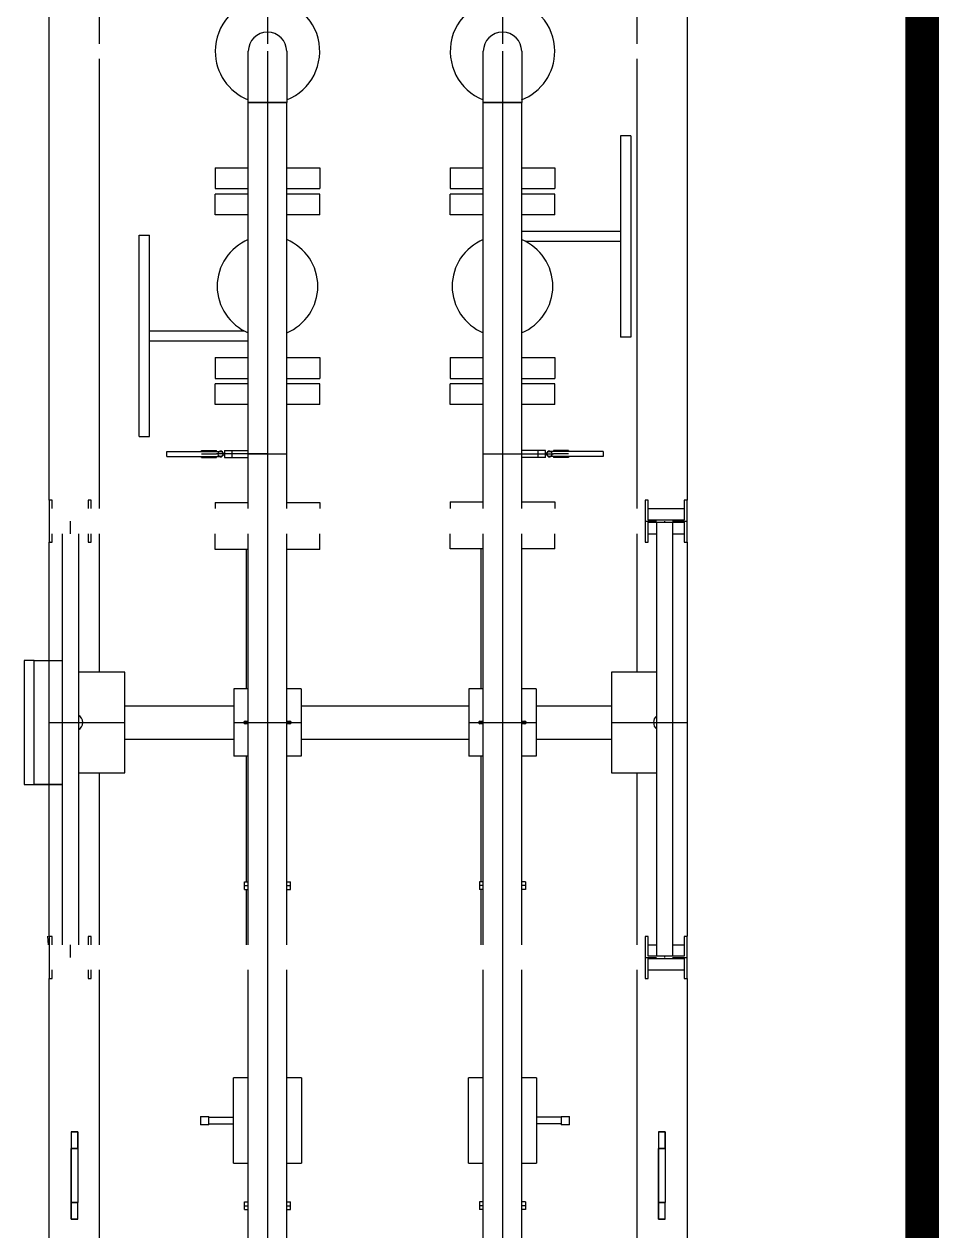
# Model space of a CAD drawing. Header units: inches. Extents: x 517790 to 538444, y 301815 to 302461.
# Drawn here: x 517886.298 to 517889.114, y 302310.304 to 302314.02 of the extents above; entities that cross this region are included whole.
import ezdxf

# ---------------------------------------------------------------- set-up
doc = ezdxf.new("R2010")
doc.units = ezdxf.units.IN
doc.header["$MEASUREMENT"] = 0
doc.layers.add('电气-接地设计-接地线', color=3, linetype='接地线')
doc.layers.add('硅胶总平面底图 工艺装置区', color=253, linetype='Continuous')
doc.styles.add('EESLTYPE', font='TXT.shx')
doc.linetypes.add('接地线', pattern='A,500,["/",EESLTYPE,S=200,R=0,X=0,Y=-100],-200,60,-200', length=960)

msp = doc.modelspace()

# ---------------------------------------------------------------- linework, layer by layer
at = {"layer": '电气-接地设计-接地线', "color": 1, "linetype": '接地线', "ltscale": 0.005, "const_width": 0.1033}
msp.add_lwpolyline([(517889.0625, 302303.0865), (517889.0625, 302318.0694)], dxfattribs=at)
at = {"layer": '硅胶总平面底图 工艺装置区', "color": 253, "linetype": 'Continuous', "lineweight": -3}
for p, q in [((517888.3391, 302315.8662), (517888.3391, 302313.9593)), ((517888.1841, 302315.308), (517888.1841, 302313.9593)), ((517886.3758, 302313.9593), (517886.3758, 302315.0008)), ((517886.5308, 302313.9593), (517886.5308, 302314.9793)), ((517887.0475, 302314.0442), (517887.0475, 302313.9593)), ((517887.7708, 302314.0442), (517887.7708, 302313.9593)), ((517886.3758, 302313.9128), (517886.3758, 302313.9593)), ((517886.9884, 302313.7786), (517886.9884, 302313.9361)), ((517887.0475, 302313.9361), (517887.0475, 302313.7786)), ((517887.1065, 302313.9361), (517887.1065, 302313.7786)), ((517887.7118, 302313.7786), (517887.7118, 302313.9361)), ((517887.7708, 302313.9361), (517887.7708, 302313.7786)), ((517887.8299, 302313.9361), (517887.8299, 302313.7786)), ((517888.3391, 302313.9593), (517888.3391, 302313.9128)), ((517886.3758, 302312.554), (517886.3758, 302313.9128)), ((517886.5308, 302312.5282), (517886.5308, 302313.9128)), ((517888.1841, 302313.9128), (517888.1841, 302312.5282)), ((517888.3391, 302313.9128), (517888.3391, 302312.554)), ((517887.1065, 302313.7786), (517886.9884, 302313.7786)), ((517886.9884, 302313.7786), (517887.1065, 302313.7786)), ((517886.9884, 302312.5282), (517886.9884, 302313.7786)), ((517887.0475, 302313.7786), (517887.0475, 302313.7786)), ((517887.0475, 302313.7786), (517887.0475, 302313.7786)), ((517887.0475, 302313.7786), (517887.0475, 302312.5282)), ((517887.1065, 302312.5282), (517887.1065, 302313.7786)), ((517887.8299, 302313.7786), (517887.7118, 302313.7786)), ((517887.7118, 302313.7786), (517887.8299, 302313.7786)), ((517887.7118, 302312.5282), (517887.7118, 302313.7786)), ((517887.7708, 302313.7786), (517887.7708, 302313.7786)), ((517887.7708, 302313.7786), (517887.7708, 302313.7786)), ((517887.7708, 302313.7786), (517887.7708, 302312.5282)), ((517887.8299, 302312.5282), (517887.8299, 302313.7786)), ((517888.1345, 302313.6757), (517888.1345, 302313.3657)), ((517888.1655, 302313.6757), (517888.1345, 302313.6757)), ((517888.1655, 302313.6757), (517888.1655, 302313.3657)), ((517886.8867, 302313.5771), (517886.9884, 302313.5771)), ((517886.8867, 302313.5771), (517886.8867, 302313.5131)), ((517887.1065, 302313.5771), (517887.2082, 302313.5771)), ((517887.2082, 302313.5771), (517887.2082, 302313.5131)), ((517887.6101, 302313.5771), (517887.7118, 302313.5771)), ((517887.6101, 302313.5771), (517887.6101, 302313.5131)), ((517887.8299, 302313.5771), (517887.9316, 302313.5771)), ((517887.9316, 302313.5771), (517887.9316, 302313.5131)), ((517886.8867, 302313.5131), (517886.9884, 302313.5131)), ((517886.9884, 302313.4966), (517886.8867, 302313.4966)), ((517886.8867, 302313.4326), (517886.8867, 302313.4966)), ((517887.1065, 302313.5131), (517887.2082, 302313.5131)), ((517887.2082, 302313.4966), (517887.1065, 302313.4966)), ((517887.2082, 302313.4326), (517887.2082, 302313.4966)), ((517887.6101, 302313.5131), (517887.7118, 302313.5131)), ((517887.7118, 302313.4966), (517887.6101, 302313.4966)), ((517887.6101, 302313.4326), (517887.6101, 302313.4966)), ((517887.8299, 302313.5131), (517887.9316, 302313.5131)), ((517887.9316, 302313.4966), (517887.8299, 302313.4966)), ((517887.9316, 302313.4326), (517887.9316, 302313.4966)), ((517886.9884, 302313.4326), (517886.8867, 302313.4326)), ((517887.2082, 302313.4326), (517887.1065, 302313.4326)), ((517887.7118, 302313.4326), (517887.6101, 302313.4326)), ((517887.9316, 302313.4326), (517887.8299, 302313.4326)), ((517888.1345, 302313.3812), (517887.8299, 302313.3812)), ((517886.6528, 302313.0598), (517886.6528, 302313.3698)), ((517886.6528, 302313.3698), (517886.6838, 302313.3698)), ((517886.6838, 302313.0598), (517886.6838, 302313.3698)), ((517888.1345, 302313.3502), (517887.8425, 302313.3502)), ((517888.1345, 302313.3657), (517888.1345, 302313.0557)), ((517888.1655, 302313.3657), (517888.1655, 302313.0557)), ((517886.6528, 302312.7498), (517886.6528, 302313.0598)), ((517886.6838, 302313.0753), (517886.9758, 302313.0753)), ((517886.6838, 302312.7498), (517886.6838, 302313.0598)), ((517886.6838, 302313.0443), (517886.9884, 302313.0443)), ((517888.1655, 302313.0557), (517888.1345, 302313.0557)), ((517886.8867, 302312.9929), (517886.9884, 302312.9929)), ((517886.8867, 302312.9929), (517886.8867, 302312.9289)), ((517887.1065, 302312.9929), (517887.2082, 302312.9929)), ((517887.2082, 302312.9929), (517887.2082, 302312.9289)), ((517887.6101, 302312.9929), (517887.7118, 302312.9929)), ((517887.6101, 302312.9929), (517887.6101, 302312.9289)), ((517887.8299, 302312.9929), (517887.9316, 302312.9929)), ((517887.9316, 302312.9929), (517887.9316, 302312.9289)), ((517886.8867, 302312.9289), (517886.9884, 302312.9289)), ((517886.9884, 302312.9124), (517886.8867, 302312.9124)), ((517886.8867, 302312.8484), (517886.8867, 302312.9124)), ((517887.1065, 302312.9289), (517887.2082, 302312.9289)), ((517887.2082, 302312.9124), (517887.1065, 302312.9124)), ((517887.2082, 302312.8484), (517887.2082, 302312.9124)), ((517887.6101, 302312.9289), (517887.7118, 302312.9289)), ((517887.7118, 302312.9124), (517887.6101, 302312.9124)), ((517887.6101, 302312.8484), (517887.6101, 302312.9124)), ((517887.8299, 302312.9289), (517887.9316, 302312.9289)), ((517887.9316, 302312.9124), (517887.8299, 302312.9124)), ((517887.9316, 302312.8484), (517887.9316, 302312.9124)), ((517886.9884, 302312.8484), (517886.8867, 302312.8484)), ((517887.2082, 302312.8484), (517887.1065, 302312.8484)), ((517887.7118, 302312.8484), (517887.6101, 302312.8484)), ((517887.9316, 302312.8484), (517887.8299, 302312.8484)), ((517886.6528, 302312.7498), (517886.6838, 302312.7498)), ((517886.7375, 302312.6961), (517886.7375, 302312.7038)), ((517886.7375, 302312.7038), (517886.9028, 302312.7038)), ((517886.7375, 302312.6883), (517886.7375, 302312.6961)), ((517886.7375, 302312.6883), (517886.9028, 302312.6883)), ((517886.8447, 302312.7038), (517886.8447, 302312.7071)), ((517886.8447, 302312.7071), (517886.8906, 302312.7071)), ((517886.8447, 302312.6961), (517886.8906, 302312.6961)), ((517886.8447, 302312.6851), (517886.8447, 302312.6883)), ((517886.8447, 302312.6851), (517886.8906, 302312.6851)), ((517886.8669, 302312.7071), (517886.8669, 302312.7038)), ((517886.8669, 302312.6883), (517886.8669, 302312.6851)), ((517886.8906, 302312.7038), (517886.8906, 302312.7071)), ((517886.8906, 302312.6961), (517886.8906, 302312.6961)), ((517886.8906, 302312.6961), (517886.8906, 302312.6961)), ((517886.915, 302312.6961), (517886.8906, 302312.6961)), ((517886.8906, 302312.6851), (517886.8906, 302312.6883)), ((517886.9114, 302312.6987), (517886.915, 302312.6998)), ((517886.9114, 302312.6935), (517886.915, 302312.6923)), ((517886.915, 302312.7071), (517886.915, 302312.6851)), ((517886.915, 302312.7071), (517886.9884, 302312.7071)), ((517886.9388, 302312.6961), (517886.915, 302312.6961)), ((517886.915, 302312.6851), (517886.9884, 302312.6851)), ((517886.9388, 302312.6851), (517886.9388, 302312.7071)), ((517886.9884, 302312.6961), (517886.9388, 302312.6961)), ((517886.9884, 302312.6961), (517887.1065, 302312.6961)), ((517887.0081, 302312.6961), (517886.9884, 302312.6961)), ((517887.0081, 302312.6961), (517887.0081, 302312.6961)), ((517887.0081, 302312.6961), (517887.0081, 302312.6961)), ((517887.0475, 302312.6961), (517887.0081, 302312.6961)), ((517887.7118, 302312.6961), (517887.8299, 302312.6961)), ((517887.7708, 302312.6961), (517887.8102, 302312.6961)), ((517887.8102, 302312.6961), (517887.8102, 302312.6961)), ((517887.8102, 302312.6961), (517887.8102, 302312.6961)), ((517887.8102, 302312.6961), (517887.8299, 302312.6961)), ((517887.9033, 302312.7071), (517887.8299, 302312.7071)), ((517887.8299, 302312.6961), (517887.8795, 302312.6961)), ((517887.9033, 302312.6851), (517887.8299, 302312.6851)), ((517887.8795, 302312.7071), (517887.8795, 302312.6851)), ((517887.8795, 302312.6961), (517887.9033, 302312.6961)), ((517887.9033, 302312.6851), (517887.9033, 302312.7071)), ((517887.9069, 302312.6987), (517887.9033, 302312.6998)), ((517887.9033, 302312.6961), (517887.9277, 302312.6961)), ((517887.9069, 302312.6935), (517887.9033, 302312.6923)), ((517888.0808, 302312.7038), (517887.9155, 302312.7038)), ((517888.0808, 302312.6883), (517887.9155, 302312.6883)), ((517887.9277, 302312.7071), (517887.9277, 302312.7038)), ((517887.9736, 302312.7071), (517887.9277, 302312.7071)), ((517887.9277, 302312.6961), (517887.9277, 302312.6961)), ((517887.9736, 302312.6961), (517887.9277, 302312.6961)), ((517887.9277, 302312.6961), (517887.9277, 302312.6961)), ((517887.9277, 302312.6883), (517887.9277, 302312.6851)), ((517887.9736, 302312.6851), (517887.9277, 302312.6851)), ((517887.9514, 302312.7038), (517887.9514, 302312.7071)), ((517887.9514, 302312.6851), (517887.9514, 302312.6883)), ((517887.9736, 302312.7071), (517887.9736, 302312.7038)), ((517887.9736, 302312.6883), (517887.9736, 302312.6851)), ((517888.0808, 302312.7038), (517888.0808, 302312.6961)), ((517888.0808, 302312.6961), (517888.0808, 302312.6883)), ((517886.3851, 302312.554), (517886.3758, 302312.554)), ((517886.3758, 302312.554), (517886.3758, 302312.4248)), ((517886.3851, 302312.5282), (517886.3851, 302312.554)), ((517886.4957, 302312.554), (517886.4957, 302312.5282)), ((517886.505, 302312.554), (517886.4957, 302312.554)), ((517886.505, 302312.5282), (517886.505, 302312.554)), ((517886.8867, 302312.5467), (517886.9884, 302312.5467)), ((517886.8867, 302312.5467), (517886.8867, 302312.5282)), ((517887.0475, 302312.5282), (517887.0475, 302312.4507)), ((517887.1065, 302312.5467), (517887.2082, 302312.5467)), ((517887.2082, 302312.5467), (517887.2082, 302312.5282)), ((517887.6101, 302312.5485), (517887.7118, 302312.5485)), ((517887.6101, 302312.5485), (517887.6101, 302312.5282)), ((517887.7708, 302312.5282), (517887.7708, 302312.4507)), ((517887.8299, 302312.5485), (517887.9316, 302312.5485)), ((517887.9316, 302312.5485), (517887.9316, 302312.5282)), ((517888.21, 302312.554), (517888.21, 302312.4248)), ((517888.2193, 302312.554), (517888.21, 302312.554)), ((517888.2193, 302312.4928), (517888.2193, 302312.554)), ((517888.2193, 302312.5282), (517888.3298, 302312.5282)), ((517888.3298, 302312.554), (517888.3298, 302312.4928)), ((517888.3391, 302312.554), (517888.3298, 302312.554)), ((517888.3391, 302312.4248), (517888.3391, 302312.554)), ((517886.4404, 302312.4894), (517886.4404, 302312.4507)), ((517888.21, 302312.4894), (517888.245, 302312.4894)), ((517888.3298, 302312.4928), (517888.2193, 302312.4928)), ((517888.2193, 302312.4248), (517888.2193, 302312.4861)), ((517888.2193, 302312.4861), (517888.3298, 302312.4861)), ((517888.245, 302312.4861), (517888.245, 302311.1495)), ((517888.2698, 302312.4894), (517888.2698, 302312.4861)), ((517888.2946, 302312.4894), (517888.3391, 302312.4894)), ((517888.2946, 302312.4861), (517888.2946, 302311.1495)), ((517888.3298, 302312.4861), (517888.3298, 302312.4248)), ((517886.3851, 302312.4248), (517886.3851, 302312.4507)), ((517886.4156, 302312.4507), (517886.4156, 302311.1849)), ((517886.4652, 302312.4507), (517886.4652, 302311.1849)), ((517886.4957, 302312.4507), (517886.4957, 302312.4248)), ((517886.505, 302312.4248), (517886.505, 302312.4507)), ((517886.5308, 302312.0244), (517886.5308, 302312.4507)), ((517886.8867, 302312.4022), (517886.8867, 302312.4507)), ((517886.9884, 302311.1849), (517886.9884, 302312.4507)), ((517887.0475, 302312.4507), (517887.0475, 302311.1849)), ((517887.1065, 302311.1849), (517887.1065, 302312.4507)), ((517887.2082, 302312.4022), (517887.2082, 302312.4507)), ((517887.6101, 302312.4041), (517887.6101, 302312.4507)), ((517887.7118, 302311.1849), (517887.7118, 302312.4507)), ((517887.7708, 302312.4507), (517887.7708, 302311.1849)), ((517887.8299, 302311.1849), (517887.8299, 302312.4507)), ((517887.9316, 302312.4041), (517887.9316, 302312.4507)), ((517888.1841, 302312.4507), (517888.1841, 302312.0244)), ((517888.2193, 302312.4507), (517888.245, 302312.4507)), ((517888.2946, 302312.4507), (517888.3298, 302312.4507)), ((517886.3758, 302312.424), (517886.3758, 302312.4248)), ((517886.3758, 302312.4248), (517886.3851, 302312.4248)), ((517886.3758, 302312.0606), (517886.3758, 302312.424)), ((517886.3804, 302312.4246), (517886.376, 302312.424)), ((517886.3804, 302312.4248), (517886.3804, 302312.4246)), ((517886.4957, 302312.4248), (517886.505, 302312.4248)), ((517888.21, 302312.4248), (517888.2193, 302312.4248)), ((517888.3298, 302312.4248), (517888.3391, 302312.4248)), ((517888.3391, 302312.4243), (517888.3391, 302312.4248)), ((517888.3391, 302312.4243), (517888.3391, 302312.0606)), ((517886.9884, 302312.4022), (517886.8867, 302312.4022)), ((517886.9824, 302311.9728), (517886.9824, 302312.4022)), ((517887.2082, 302312.4022), (517887.1065, 302312.4022)), ((517887.7118, 302312.4041), (517887.6101, 302312.4041)), ((517887.7057, 302311.9728), (517887.7057, 302312.4041)), ((517887.9316, 302312.4041), (517887.8299, 302312.4041)), ((517886.3293, 302312.0606), (517886.2983, 302312.0606)), ((517886.3293, 302312.0606), (517886.2983, 302312.0606)), ((517886.2983, 302312.0606), (517886.2983, 302311.6783)), ((517886.2983, 302312.0606), (517886.2983, 302311.6783)), ((517886.3293, 302312.0606), (517886.4156, 302312.0606)), ((517886.3293, 302312.0606), (517886.4156, 302312.0606)), ((517886.3293, 302311.6783), (517886.3293, 302312.0606)), ((517886.3293, 302311.6783), (517886.3293, 302312.0606)), ((517886.3758, 302311.6783), (517886.3758, 302312.0606)), ((517888.3391, 302312.0606), (517888.3391, 302311.6783)), ((517886.6083, 302312.0244), (517886.4652, 302312.0244)), ((517886.6083, 302312.0244), (517886.4652, 302312.0244)), ((517886.6083, 302311.7144), (517886.6083, 302312.0244)), ((517886.6083, 302311.7144), (517886.6083, 302312.0244)), ((517888.1066, 302312.0244), (517888.1066, 302311.7144)), ((517888.1066, 302312.0244), (517888.1066, 302311.7144)), ((517888.245, 302312.0244), (517888.1066, 302312.0244)), ((517888.245, 302312.0244), (517888.1066, 302312.0244)), ((517886.9884, 302311.9728), (517886.9442, 302311.9728)), ((517886.9442, 302311.9728), (517886.9442, 302311.7661)), ((517887.1508, 302311.9728), (517887.1065, 302311.9728)), ((517887.1508, 302311.9728), (517887.1508, 302311.7661)), ((517887.6675, 302311.9728), (517887.6675, 302311.7661)), ((517887.7118, 302311.9728), (517887.6675, 302311.9728)), ((517887.8741, 302311.9728), (517887.8299, 302311.9728)), ((517887.8741, 302311.9728), (517887.8741, 302311.7661)), ((517886.6083, 302311.9211), (517886.9442, 302311.9211)), ((517887.1508, 302311.9211), (517887.6675, 302311.9211)), ((517887.8741, 302311.9211), (517888.1066, 302311.9211)), ((517886.3758, 302311.8694), (517886.6083, 302311.8694)), ((517886.9442, 302311.8694), (517887.1508, 302311.8694)), ((517886.9783, 302311.8736), (517886.9884, 302311.8736)), ((517886.9884, 302311.8653), (517886.9783, 302311.8653)), ((517887.1065, 302311.8736), (517887.1167, 302311.8736)), ((517887.1167, 302311.8653), (517887.1065, 302311.8653)), ((517887.6675, 302311.8694), (517887.8741, 302311.8694)), ((517887.7016, 302311.8736), (517887.7118, 302311.8736)), ((517887.7118, 302311.8653), (517887.7016, 302311.8653)), ((517887.8299, 302311.8736), (517887.84, 302311.8736)), ((517887.84, 302311.8653), (517887.8299, 302311.8653)), ((517888.1066, 302311.8694), (517888.3391, 302311.8694)), ((517886.6083, 302311.8178), (517886.9442, 302311.8178)), ((517887.1508, 302311.8178), (517887.6675, 302311.8178)), ((517887.8741, 302311.8178), (517888.1066, 302311.8178)), ((517886.9884, 302311.7661), (517886.9442, 302311.7661)), ((517886.9824, 302311.379), (517886.9824, 302311.7661)), ((517887.1508, 302311.7661), (517887.1065, 302311.7661)), ((517887.7118, 302311.7661), (517887.6675, 302311.7661)), ((517887.7057, 302311.379), (517887.7057, 302311.7661)), ((517887.8741, 302311.7661), (517887.8299, 302311.7661)), ((517886.4652, 302311.7144), (517886.6083, 302311.7144)), ((517886.4652, 302311.7144), (517886.6083, 302311.7144)), ((517886.5308, 302311.1849), (517886.5308, 302311.7144)), ((517888.1066, 302311.7144), (517888.245, 302311.7144)), ((517888.1066, 302311.7144), (517888.245, 302311.7144)), ((517888.1841, 302311.7144), (517888.1841, 302311.1849)), ((517886.2983, 302311.6783), (517886.3293, 302311.6783)), ((517886.2983, 302311.6783), (517886.3293, 302311.6783)), ((517886.4156, 302311.6783), (517886.3293, 302311.6783)), ((517886.3293, 302311.6783), (517886.4156, 302311.6783)), ((517886.3758, 302311.2107), (517886.3758, 302311.6783)), ((517888.3391, 302311.6783), (517888.3391, 302311.2112)), ((517886.9766, 302311.379), (517886.9884, 302311.379)), ((517886.9766, 302311.3672), (517886.9766, 302311.379)), ((517887.1065, 302311.379), (517887.1184, 302311.379)), ((517887.1184, 302311.3672), (517887.1184, 302311.379)), ((517887.7118, 302311.379), (517887.6999, 302311.379)), ((517887.6999, 302311.379), (517887.6999, 302311.3672)), ((517887.8417, 302311.379), (517887.8299, 302311.379)), ((517887.8417, 302311.379), (517887.8417, 302311.3672)), ((517886.9766, 302311.3672), (517886.9884, 302311.3672)), ((517886.9766, 302311.3554), (517886.9766, 302311.3672)), ((517886.9766, 302311.3554), (517886.9884, 302311.3554)), ((517886.9824, 302311.1849), (517886.9824, 302311.3554)), ((517887.1065, 302311.3672), (517887.1184, 302311.3672)), ((517887.1065, 302311.3554), (517887.1184, 302311.3554)), ((517887.1184, 302311.3554), (517887.1184, 302311.3672)), ((517887.7118, 302311.3672), (517887.6999, 302311.3672)), ((517887.6999, 302311.3672), (517887.6999, 302311.3554)), ((517887.7118, 302311.3554), (517887.6999, 302311.3554)), ((517887.7057, 302311.1849), (517887.7057, 302311.3554)), ((517887.8417, 302311.3672), (517887.8299, 302311.3672)), ((517887.8417, 302311.3554), (517887.8299, 302311.3554)), ((517887.8417, 302311.3672), (517887.8417, 302311.3554)), ((517886.3731, 302311.1849), (517886.3712, 302311.2109)), ((517886.3851, 302311.2107), (517886.3758, 302311.2107)), ((517886.3758, 302311.2107), (517886.3758, 302311.0815)), ((517886.3851, 302311.1849), (517886.3851, 302311.2107)), ((517886.4404, 302311.1849), (517886.4404, 302311.1461)), ((517886.4957, 302311.2107), (517886.4957, 302311.1849)), ((517886.505, 302311.2107), (517886.4957, 302311.2107)), ((517886.505, 302311.1849), (517886.505, 302311.2107)), ((517887.0475, 302311.1849), (517887.0475, 302311.1074)), ((517887.7708, 302311.1849), (517887.7708, 302311.1074)), ((517888.2193, 302311.2107), (517888.21, 302311.2107)), ((517888.21, 302311.2107), (517888.21, 302311.0815)), ((517888.2193, 302311.1495), (517888.2193, 302311.2107)), ((517888.2193, 302311.1849), (517888.245, 302311.1849)), ((517888.2946, 302311.1849), (517888.3298, 302311.1849)), ((517888.3298, 302311.2107), (517888.3298, 302311.1495)), ((517888.3391, 302311.2107), (517888.3298, 302311.2107)), ((517888.3391, 302311.2107), (517888.3391, 302311.2112)), ((517888.3391, 302311.0815), (517888.3391, 302311.2107)), ((517888.3298, 302311.1495), (517888.2193, 302311.1495)), ((517888.2698, 302311.1495), (517888.2698, 302311.1461)), ((517888.21, 302311.1461), (517888.245, 302311.1461)), ((517888.2193, 302311.1427), (517888.3298, 302311.1427)), ((517888.2193, 302311.0815), (517888.2193, 302311.1427)), ((517888.2946, 302311.1461), (517888.3391, 302311.1461)), ((517888.3298, 302311.1427), (517888.3298, 302311.0815)), ((517886.3758, 302311.0815), (517886.3851, 302311.0815)), ((517886.3758, 302310.1226), (517886.3758, 302311.0815)), ((517886.3851, 302311.0815), (517886.3851, 302311.1074)), ((517886.4957, 302311.1074), (517886.4957, 302311.0815)), ((517886.4957, 302311.0815), (517886.505, 302311.0815)), ((517886.505, 302311.0815), (517886.505, 302311.1074)), ((517886.5308, 302310.1226), (517886.5308, 302311.1074)), ((517886.9884, 302310.1226), (517886.9884, 302311.1074)), ((517887.0475, 302311.1074), (517887.0475, 302310.1226)), ((517887.1065, 302310.1226), (517887.1065, 302311.1074)), ((517887.7118, 302310.1226), (517887.7118, 302311.1074)), ((517887.7708, 302311.1074), (517887.7708, 302310.1226)), ((517887.8299, 302310.1226), (517887.8299, 302311.1074)), ((517888.1841, 302311.1074), (517888.1841, 302310.1226)), ((517888.21, 302311.0815), (517888.2193, 302311.0815)), ((517888.2193, 302311.1074), (517888.3298, 302311.1074)), ((517888.3298, 302311.0815), (517888.3391, 302311.0815)), ((517888.3391, 302311.0815), (517888.3391, 302310.1226)), ((517886.9884, 302310.7749), (517886.9425, 302310.7749)), ((517886.9425, 302310.5125), (517886.9425, 302310.7749)), ((517887.1525, 302310.7749), (517887.1065, 302310.7749)), ((517887.1525, 302310.7749), (517887.1525, 302310.5125)), ((517887.7118, 302310.7749), (517887.6658, 302310.7749)), ((517887.6658, 302310.5125), (517887.6658, 302310.7749)), ((517887.8758, 302310.7749), (517887.8299, 302310.7749)), ((517887.8758, 302310.7749), (517887.8758, 302310.6535)), ((517886.8408, 302310.6566), (517886.8667, 302310.6566)), ((517886.8408, 302310.6566), (517886.8408, 302310.6308)), ((517886.8667, 302310.6308), (517886.8408, 302310.6308)), ((517886.8667, 302310.6308), (517886.8667, 302310.6566)), ((517886.8667, 302310.654), (517886.9425, 302310.654)), ((517886.8667, 302310.6334), (517886.9425, 302310.6334)), ((517887.9516, 302310.654), (517887.8758, 302310.654)), ((517887.8758, 302310.6535), (517887.8758, 302310.6339)), ((517887.8758, 302310.6339), (517887.8758, 302310.5125)), ((517887.9516, 302310.6334), (517887.8758, 302310.6334)), ((517887.9516, 302310.6566), (517887.9775, 302310.6566)), ((517887.9516, 302310.6566), (517887.9516, 302310.6308)), ((517887.9775, 302310.6308), (517887.9516, 302310.6308)), ((517887.9775, 302310.6308), (517887.9775, 302310.6566)), ((517886.443, 302310.6088), (517886.443, 302310.5571)), ((517886.443, 302310.6088), (517886.443, 302310.5571)), ((517886.4637, 302310.6088), (517886.443, 302310.6088)), ((517886.443, 302310.6088), (517886.4637, 302310.6088)), ((517886.4637, 302310.5571), (517886.4637, 302310.6088)), ((517886.4637, 302310.6088), (517886.4637, 302310.5571)), ((517888.2513, 302310.6088), (517888.2513, 302310.5571)), ((517888.2513, 302310.6088), (517888.2513, 302310.5571)), ((517888.272, 302310.6088), (517888.2513, 302310.6088)), ((517888.2513, 302310.6088), (517888.272, 302310.6088)), ((517888.272, 302310.5571), (517888.272, 302310.6088)), ((517888.272, 302310.6088), (517888.272, 302310.5571)), ((517886.443, 302310.5571), (517886.4637, 302310.5571)), ((517886.4637, 302310.5571), (517886.443, 302310.5571)), ((517886.443, 302310.3918), (517886.443, 302310.5571)), ((517886.443, 302310.5571), (517886.443, 302310.3918)), ((517886.4637, 302310.5571), (517886.443, 302310.5571)), ((517886.4637, 302310.5571), (517886.4637, 302310.3918)), ((517886.4637, 302310.5571), (517886.4637, 302310.3918)), ((517888.2513, 302310.5571), (517888.272, 302310.5571)), ((517888.272, 302310.5571), (517888.2513, 302310.5571)), ((517888.2513, 302310.3918), (517888.2513, 302310.5571)), ((517888.2513, 302310.5571), (517888.2513, 302310.3918)), ((517888.272, 302310.5571), (517888.2513, 302310.5571)), ((517888.272, 302310.5571), (517888.272, 302310.3918)), ((517888.272, 302310.5571), (517888.272, 302310.3918)), ((517886.9425, 302310.5125), (517886.9884, 302310.5125)), ((517887.1065, 302310.5125), (517887.1525, 302310.5125)), ((517887.6658, 302310.5125), (517887.7118, 302310.5125)), ((517887.8299, 302310.5125), (517887.8758, 302310.5125)), ((517886.443, 302310.3918), (517886.443, 302310.3401)), ((517886.443, 302310.3401), (517886.443, 302310.3918)), ((517886.4637, 302310.3918), (517886.443, 302310.3918)), ((517886.443, 302310.3918), (517886.4637, 302310.3918)), ((517886.4637, 302310.3918), (517886.443, 302310.3918)), ((517886.4637, 302310.3401), (517886.4637, 302310.3918)), ((517886.4637, 302310.3401), (517886.4637, 302310.3918)), ((517886.9766, 302310.3931), (517886.9884, 302310.3931)), ((517886.9766, 302310.3812), (517886.9766, 302310.3931)), ((517886.9766, 302310.3812), (517886.9884, 302310.3812)), ((517886.9766, 302310.3694), (517886.9766, 302310.3812)), ((517886.9766, 302310.3694), (517886.9884, 302310.3694)), ((517887.1065, 302310.3931), (517887.1184, 302310.3931)), ((517887.1065, 302310.3812), (517887.1184, 302310.3812)), ((517887.1065, 302310.3694), (517887.1184, 302310.3694)), ((517887.1184, 302310.3812), (517887.1184, 302310.3931)), ((517887.1184, 302310.3694), (517887.1184, 302310.3812)), ((517887.7118, 302310.3931), (517887.6999, 302310.3931)), ((517887.6999, 302310.3931), (517887.6999, 302310.3812)), ((517887.7118, 302310.3812), (517887.6999, 302310.3812)), ((517887.6999, 302310.3812), (517887.6999, 302310.3694)), ((517887.7118, 302310.3694), (517887.6999, 302310.3694)), ((517887.8417, 302310.3931), (517887.8299, 302310.3931)), ((517887.8417, 302310.3812), (517887.8299, 302310.3812)), ((517887.8417, 302310.3694), (517887.8299, 302310.3694)), ((517887.8417, 302310.3931), (517887.8417, 302310.3812)), ((517887.8417, 302310.3812), (517887.8417, 302310.3694)), ((517888.272, 302310.3918), (517888.2513, 302310.3918)), ((517888.2513, 302310.3918), (517888.272, 302310.3918)), ((517888.2513, 302310.3918), (517888.2513, 302310.3401)), ((517888.2513, 302310.3401), (517888.2513, 302310.3918)), ((517888.272, 302310.3918), (517888.2513, 302310.3918)), ((517888.272, 302310.3401), (517888.272, 302310.3918)), ((517888.272, 302310.3401), (517888.272, 302310.3918)), ((517886.443, 302310.3401), (517886.4637, 302310.3401)), ((517886.4637, 302310.3401), (517886.443, 302310.3401)), ((517888.2513, 302310.3401), (517888.272, 302310.3401)), ((517888.272, 302310.3401), (517888.2513, 302310.3401))]:
    msp.add_line(p, q, dxfattribs=at)
for centre in [(517886.9028, 302312.6961), (517887.9155, 302312.6961)]:
    msp.add_circle(centre, 0.00775, dxfattribs=at)
for centre, radius, start, end in [((517887.0475, 302313.9361), 0.1608, 291.5521, 180), ((517887.7708, 302313.9361), 0.1608, 0, 248.4479), ((517887.0475, 302313.9361), 0.0591, 0, 180), ((517887.0475, 302313.9361), 0.0591, 0, 180), ((517887.7708, 302313.9361), 0.0591, 0, 180), ((517887.7708, 302313.9361), 0.0591, 0, 180), ((517887.0475, 302313.9361), 0.1608, 180, 248.4479), ((517887.7708, 302313.9361), 0.1608, 291.5521, 0), ((517887.0475, 302313.2127), 0.155, 112.3956, 180), ((517887.0475, 302313.2127), 0.155, 292.3956, 67.6044), ((517887.7708, 302313.2127), 0.155, 112.3956, 247.6044), ((517887.7708, 302313.2127), 0.155, 0, 67.6044), ((517887.0475, 302313.2127), 0.155, 180, 247.6044), ((517887.7708, 302313.2127), 0.155, 292.3956, 0), ((517886.9028, 302312.6961), 0.00899, 17.0439, 120.4447), ((517886.9028, 302312.6961), 0.00899, 239.5553, 342.9561), ((517887.9155, 302312.6961), 0.00899, 59.5553, 162.9561), ((517887.9155, 302312.6961), 0.00899, 197.0439, 300.4447), ((517886.4533, 302311.8694), 0.0258, 297.3871, 62.6129), ((517886.4533, 302311.8694), 0.0258, 297.3871, 62.6129), ((517886.9783, 302311.8694), 0.00413, 90, 270), ((517887.1167, 302311.8694), 0.00413, 270, 90), ((517887.7016, 302311.8694), 0.00413, 90, 270), ((517887.84, 302311.8694), 0.00413, 270, 90), ((517888.2616, 302311.8694), 0.0258, 130.0421, 229.9579), ((517888.2616, 302311.8694), 0.0258, 130.0421, 229.9579)]:
    msp.add_arc(centre, radius, start, end, dxfattribs=at)

doc.saveas('drawing.dxf')
